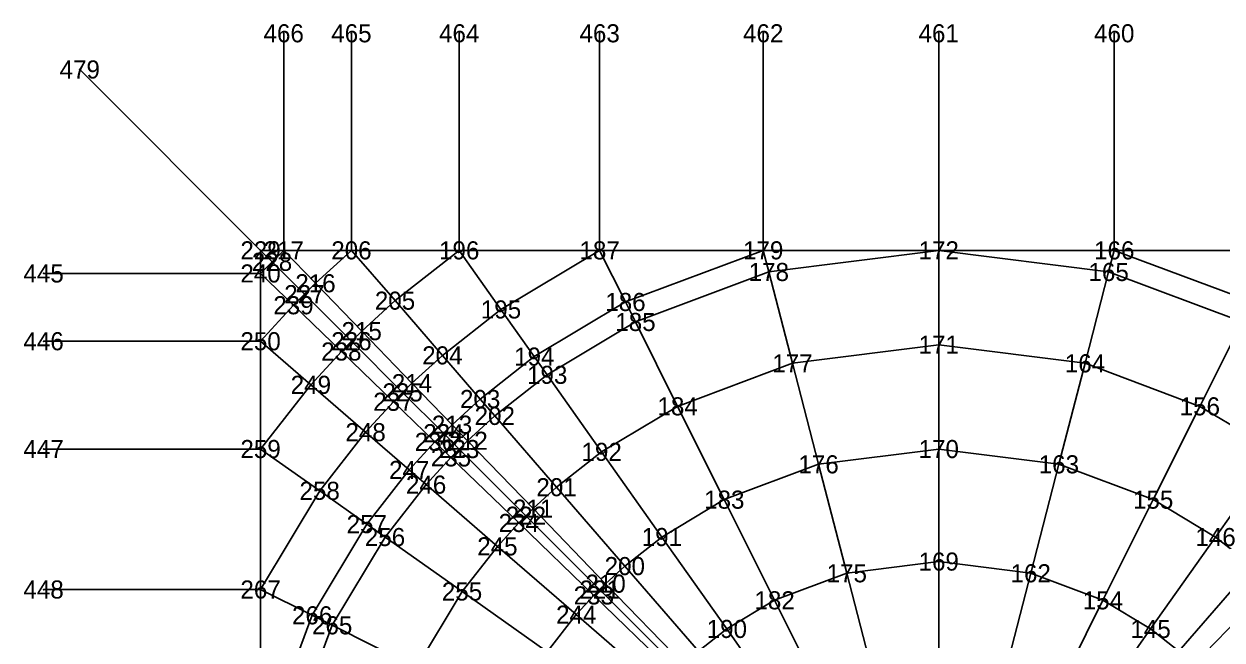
# Model space of a CAD drawing. Header units: metres. Extents: x -2.53 to 2.53, y -2.5 to 2.5.
# Drawn here: x -2.529 to 0.783, y 0.798 to 2.501 of the extents above; entities that cross this region are included whole.
import ezdxf
from ezdxf.enums import TextEntityAlignment as Align

# ---------------------------------------------------------------- set-up
doc = ezdxf.new("R2010")
doc.units = ezdxf.units.M

msp = doc.modelspace()

# ---------------------------------------------------------------- linework, layer by layer
at = {"layer": 'ESTRADOSSO'}
for p, q in [((-1.811111, 1.875, 1.384374), (-1.811111, 2.475, 0.485286)), ((-1.623798, 1.875, 1.599968), (-1.623798, 2.475, 0.9375)), ((-1.325825, 1.875, 1.854401), (-1.325825, 2.475, 1.325825)), ((-0.9375, 1.875, 2.07791), (-0.9375, 2.475, 1.623798)), ((-0.485286, 1.875, 2.227356), (-0.485286, 2.475, 1.811111)), ((0, 1.875, 2.279609), (0, 2.475, 1.875)), ((0.485286, 1.875, 2.227356), (0.485286, 2.475, 1.811111)), ((-1.875, 1.875, 1.29653), (-2.375, 2.375)), ((-1.843332, 1.843332, 1.384374), (-1.875, 1.875, 1.29653)), ((-1.811111, 1.875, 1.384374), (-1.875, 1.875, 1.29653)), ((-1.875, 1.875, 1.29653), (-1.875, 1.811111, 1.384374)), ((-1.811111, 1.875, 1.384374), (-1.843332, 1.843332, 1.384374)), ((-1.723244, 1.784033, 1.599968), (-1.811111, 1.875, 1.384374)), ((-1.623798, 1.875, 1.599968), (-1.811111, 1.875, 1.384374)), ((-1.623798, 1.875, 1.599968), (-1.723244, 1.784033, 1.599968)), ((-1.503344, 1.735913, 1.854401), (-1.623798, 1.875, 1.599968)), ((-1.325825, 1.875, 1.854401), (-1.623798, 1.875, 1.599968)), ((-1.325825, 1.875, 1.854401), (-1.503344, 1.735913, 1.854401)), ((-1.210307, 1.711633, 2.07791), (-1.325825, 1.875, 1.854401)), ((-0.9375, 1.875, 2.07791), (-1.325825, 1.875, 1.854401)), ((-0.9375, 1.875, 2.07791), (-1.210307, 1.711633, 2.07791)), ((-0.866156, 1.732311, 2.227356), (-0.9375, 1.875, 2.07791)), ((-0.485286, 1.875, 2.227356), (-0.9375, 1.875, 2.07791)), ((-0.485286, 1.875, 2.227356), (-0.866156, 1.732311, 2.227356)), ((-0.469805, 1.815188, 2.279609), (-0.485286, 1.875, 2.227356)), ((0, 1.875, 2.279609), (-0.485286, 1.875, 2.227356)), ((0, 1.875, 2.279609), (-0.469805, 1.815188, 2.279609)), ((0, 1.614223, 2.471139), (0, 1.875, 2.279609)), ((0.469805, 1.815188, 2.279609), (0, 1.875, 2.279609)), ((0.485286, 1.875, 2.227356), (0, 1.875, 2.279609)), ((0.469805, 1.815188, 2.279609), (0.485286, 1.875, 2.227356)), ((0.866156, 1.732311, 2.227356), (0.485286, 1.875, 2.227356)), ((0.9375, 1.875, 2.07791), (0.485286, 1.875, 2.227356)), ((-1.843332, 1.843332, 1.384374), (-1.875, 1.811111, 1.384374)), ((-1.753902, 1.753902, 1.599968), (-1.843332, 1.843332, 1.384374)), ((-1.875, 1.811111, 1.384374), (-2.475, 1.811111, 0.485286)), ((-1.784033, 1.723244, 1.599968), (-1.875, 1.811111, 1.384374)), ((-1.875, 1.811111, 1.384374), (-1.875, 1.623798, 1.599968)), ((-0.469805, 1.815188, 2.279609), (-0.838525, 1.677051, 2.279609)), ((-0.404464, 1.562729, 2.471139), (-0.469805, 1.815188, 2.279609)), ((0.404464, 1.562729, 2.471139), (0.469805, 1.815188, 2.279609)), ((0.838525, 1.677051, 2.279609), (0.469805, 1.815188, 2.279609)), ((-1.723244, 1.784033, 1.599968), (-1.753902, 1.753902, 1.599968)), ((-1.595414, 1.651694, 1.854401), (-1.723244, 1.784033, 1.599968)), ((-1.784033, 1.723244, 1.599968), (-1.875, 1.623798, 1.599968)), ((-1.753902, 1.753902, 1.599968), (-1.784033, 1.723244, 1.599968)), ((-1.651694, 1.595414, 1.854401), (-1.784033, 1.723244, 1.599968)), ((-1.623798, 1.623798, 1.854401), (-1.753902, 1.753902, 1.599968)), ((-1.503344, 1.735913, 1.854401), (-1.595414, 1.651694, 1.854401)), ((-1.372359, 1.584664, 2.07791), (-1.503344, 1.735913, 1.854401)), ((-0.866156, 1.732311, 2.227356), (-1.118202, 1.581376, 2.227356)), ((-0.838525, 1.677051, 2.279609), (-0.866156, 1.732311, 2.227356)), ((-1.210307, 1.711633, 2.07791), (-1.372359, 1.584664, 2.07791)), ((-1.118202, 1.581376, 2.227356), (-1.210307, 1.711633, 2.07791)), ((-0.838525, 1.677051, 2.279609), (-1.082532, 1.530931, 2.279609)), ((-0.721902, 1.443805, 2.471139), (-0.838525, 1.677051, 2.279609)), ((0.721902, 1.443805, 2.471139), (0.838525, 1.677051, 2.279609)), ((-1.875, 1.623798, 1.599968), (-2.475, 1.623798, 0.9375)), ((-1.735913, 1.503344, 1.854401), (-1.875, 1.623798, 1.599968)), ((-1.875, 1.623798, 1.599968), (-1.875, 1.325825, 1.854401)), ((-1.623798, 1.623798, 1.854401), (-1.651694, 1.595414, 1.854401)), ((-1.595414, 1.651694, 1.854401), (-1.623798, 1.623798, 1.854401)), ((-1.482318, 1.482318, 2.07791), (-1.623798, 1.623798, 1.854401)), ((-1.456407, 1.507783, 2.07791), (-1.595414, 1.651694, 1.854401)), ((-1.651694, 1.595414, 1.854401), (-1.735913, 1.503344, 1.854401)), ((-1.507783, 1.456407, 2.07791), (-1.651694, 1.595414, 1.854401)), ((0, 1.614223, 2.471139), (-0.404464, 1.562729, 2.471139)), ((0, 1.325825, 2.637125), (0, 1.614223, 2.471139)), ((0.404464, 1.562729, 2.471139), (0, 1.614223, 2.471139)), ((-1.372359, 1.584664, 2.07791), (-1.456407, 1.507783, 2.07791)), ((-1.267922, 1.46407, 2.227356), (-1.372359, 1.584664, 2.07791)), ((-1.118202, 1.581376, 2.227356), (-1.267922, 1.46407, 2.227356)), ((-1.082532, 1.530931, 2.279609), (-1.118202, 1.581376, 2.227356)), ((-0.404464, 1.562729, 2.471139), (-0.721902, 1.443805, 2.471139)), ((-0.332202, 1.283532, 2.637125), (-0.404464, 1.562729, 2.471139)), ((0.332202, 1.283532, 2.637125), (0.404464, 1.562729, 2.471139)), ((0.721902, 1.443805, 2.471139), (0.404464, 1.562729, 2.471139)), ((-1.082532, 1.530931, 2.279609), (-1.227476, 1.417367, 2.279609)), ((-0.931972, 1.318007, 2.471139), (-1.082532, 1.530931, 2.279609)), ((-1.735913, 1.503344, 1.854401), (-1.875, 1.325825, 1.854401)), ((-1.584664, 1.372359, 2.07791), (-1.735913, 1.503344, 1.854401)), ((-1.456407, 1.507783, 2.07791), (-1.482318, 1.482318, 2.07791)), ((-1.345573, 1.39304, 2.227356), (-1.456407, 1.507783, 2.07791)), ((-1.482318, 1.482318, 2.07791), (-1.507783, 1.456407, 2.07791)), ((-1.369512, 1.369512, 2.227356), (-1.482318, 1.482318, 2.07791)), ((-1.267922, 1.46407, 2.227356), (-1.345573, 1.39304, 2.227356)), ((-1.227476, 1.417367, 2.279609), (-1.267922, 1.46407, 2.227356)), ((-1.507783, 1.456407, 2.07791), (-1.584664, 1.372359, 2.07791)), ((-1.39304, 1.345573, 2.227356), (-1.507783, 1.456407, 2.07791)), ((-0.721902, 1.443805, 2.471139), (-0.931972, 1.318007, 2.471139)), ((-0.592927, 1.185854, 2.637125), (-0.721902, 1.443805, 2.471139)), ((0.592927, 1.185854, 2.637125), (0.721902, 1.443805, 2.471139)), ((0.931972, 1.318007, 2.471139), (0.721902, 1.443805, 2.471139)), ((-1.345573, 1.39304, 2.227356), (-1.369512, 1.369512, 2.227356)), ((-1.30265, 1.348602, 2.279609), (-1.345573, 1.39304, 2.227356)), ((-1.227476, 1.417367, 2.279609), (-1.30265, 1.348602, 2.279609)), ((-1.056757, 1.220238, 2.471139), (-1.227476, 1.417367, 2.279609)), ((-1.584664, 1.372359, 2.07791), (-1.711633, 1.210307, 2.07791)), ((-1.46407, 1.267922, 2.227356), (-1.584664, 1.372359, 2.07791)), ((-1.369512, 1.369512, 2.227356), (-1.39304, 1.345573, 2.227356)), ((-1.325825, 1.325825, 2.279609), (-1.369512, 1.369512, 2.227356)), ((-1.875, 1.325825, 1.854401), (-2.475, 1.325825, 1.325825)), ((-1.711633, 1.210307, 2.07791), (-1.875, 1.325825, 1.854401)), ((-1.875, 1.325825, 1.854401), (-1.875, 0.9375, 2.07791)), ((-1.39304, 1.345573, 2.227356), (-1.46407, 1.267922, 2.227356)), ((-1.348602, 1.30265, 2.279609), (-1.39304, 1.345573, 2.227356)), ((-1.325825, 1.325825, 2.279609), (-1.348602, 1.30265, 2.279609)), ((-1.30265, 1.348602, 2.279609), (-1.325825, 1.325825, 2.279609)), ((-1.141428, 1.141428, 2.471139), (-1.325825, 1.325825, 2.279609)), ((-1.121476, 1.161037, 2.471139), (-1.30265, 1.348602, 2.279609)), ((0, 1.325825, 2.637125), (-0.332202, 1.283532, 2.637125)), ((0, 1.014743, 2.771739), (0, 1.325825, 2.637125)), ((0.332202, 1.283532, 2.637125), (0, 1.325825, 2.637125)), ((-1.348602, 1.30265, 2.279609), (-1.417367, 1.227476, 2.279609)), ((-1.161037, 1.121476, 2.471139), (-1.348602, 1.30265, 2.279609)), ((-0.931972, 1.318007, 2.471139), (-1.056757, 1.220238, 2.471139)), ((-0.765466, 1.082532, 2.637125), (-0.931972, 1.318007, 2.471139)), ((0.765466, 1.082532, 2.637125), (0.931972, 1.318007, 2.471139)), ((-1.46407, 1.267922, 2.227356), (-1.581376, 1.118202, 2.227356)), ((-1.417367, 1.227476, 2.279609), (-1.46407, 1.267922, 2.227356)), ((-0.332202, 1.283532, 2.637125), (-0.592927, 1.185854, 2.637125)), ((-0.254257, 0.982373, 2.771739), (-0.332202, 1.283532, 2.637125)), ((0.254257, 0.982373, 2.771739), (0.332202, 1.283532, 2.637125)), ((0.592927, 1.185854, 2.637125), (0.332202, 1.283532, 2.637125)), ((-1.417367, 1.227476, 2.279609), (-1.530931, 1.082532, 2.279609)), ((-1.220238, 1.056757, 2.471139), (-1.417367, 1.227476, 2.279609)), ((-1.711633, 1.210307, 2.07791), (-1.875, 0.9375, 2.07791)), ((-1.581376, 1.118202, 2.227356), (-1.711633, 1.210307, 2.07791)), ((-1.056757, 1.220238, 2.471139), (-1.121476, 1.161037, 2.471139)), ((-0.867956, 1.00223, 2.637125), (-1.056757, 1.220238, 2.471139)), ((-1.121476, 1.161037, 2.471139), (-1.141428, 1.141428, 2.471139)), ((-0.921113, 0.953606, 2.637125), (-1.121476, 1.161037, 2.471139)), ((-0.592927, 1.185854, 2.637125), (-0.765466, 1.082532, 2.637125)), ((-0.453807, 0.907613, 2.771739), (-0.592927, 1.185854, 2.637125)), ((0.453807, 0.907613, 2.771739), (0.592927, 1.185854, 2.637125)), ((0.765466, 1.082532, 2.637125), (0.592927, 1.185854, 2.637125)), ((-1.141428, 1.141428, 2.471139), (-1.161037, 1.121476, 2.471139)), ((-0.9375, 0.9375, 2.637125), (-1.141428, 1.141428, 2.471139)), ((-1.581376, 1.118202, 2.227356), (-1.732311, 0.866156, 2.227356)), ((-1.530931, 1.082532, 2.279609), (-1.581376, 1.118202, 2.227356)), ((-1.161037, 1.121476, 2.471139), (-1.220238, 1.056757, 2.471139)), ((-0.953606, 0.921113, 2.637125), (-1.161037, 1.121476, 2.471139)), ((-1.530931, 1.082532, 2.279609), (-1.677051, 0.838525, 2.279609)), ((-1.318007, 0.931972, 2.471139), (-1.530931, 1.082532, 2.279609)), ((-0.765466, 1.082532, 2.637125), (-0.867956, 1.00223, 2.637125)), ((-0.585862, 0.828534, 2.771739), (-0.765466, 1.082532, 2.637125)), ((0.585862, 0.828534, 2.771739), (0.765466, 1.082532, 2.637125)), ((0.867956, 1.00223, 2.637125), (0.765466, 1.082532, 2.637125)), ((-1.220238, 1.056757, 2.471139), (-1.318007, 0.931972, 2.471139)), ((-1.00223, 0.867956, 2.637125), (-1.220238, 1.056757, 2.471139)), ((-0.867956, 1.00223, 2.637125), (-0.921113, 0.953606, 2.637125)), ((-0.664305, 0.767073, 2.771739), (-0.867956, 1.00223, 2.637125)), ((0, 1.014743, 2.771739), (-0.254257, 0.982373, 2.771739)), ((0, 0.686298, 2.870755), (0, 1.014743, 2.771739)), ((0.254257, 0.982373, 2.771739), (0, 1.014743, 2.771739)), ((0.664305, 0.767073, 2.771739), (0.867956, 1.00223, 2.637125)), ((-0.254257, 0.982373, 2.771739), (-0.453807, 0.907613, 2.771739)), ((-0.171961, 0.664405, 2.870755), (-0.254257, 0.982373, 2.771739)), ((0.171961, 0.664405, 2.870755), (0.254257, 0.982373, 2.771739)), ((0.453807, 0.907613, 2.771739), (0.254257, 0.982373, 2.771739)), ((-1.875, 0.9375, 2.07791), (-2.475, 0.9375, 1.623798)), ((-1.732311, 0.866156, 2.227356), (-1.875, 0.9375, 2.07791)), ((-1.875, 0.9375, 2.07791), (-1.875, 0.485286, 2.227356)), ((-1.318007, 0.931972, 2.471139), (-1.443805, 0.721902, 2.471139)), ((-1.082532, 0.765466, 2.637125), (-1.318007, 0.931972, 2.471139)), ((-0.9375, 0.9375, 2.637125), (-0.953606, 0.921113, 2.637125)), ((-0.921113, 0.953606, 2.637125), (-0.9375, 0.9375, 2.637125)), ((-0.717531, 0.717531, 2.771739), (-0.9375, 0.9375, 2.637125)), ((-0.704989, 0.729858, 2.771739), (-0.921113, 0.953606, 2.637125)), ((0.704989, 0.729858, 2.771739), (0.921113, 0.953606, 2.637125)), ((-0.953606, 0.921113, 2.637125), (-1.00223, 0.867956, 2.637125)), ((-0.729858, 0.704989, 2.771739), (-0.953606, 0.921113, 2.637125)), ((-0.453807, 0.907613, 2.771739), (-0.585862, 0.828534, 2.771739)), ((-0.306922, 0.613843, 2.870755), (-0.453807, 0.907613, 2.771739)), ((0.306922, 0.613843, 2.870755), (0.453807, 0.907613, 2.771739)), ((0.585862, 0.828534, 2.771739), (0.453807, 0.907613, 2.771739)), ((-1.732311, 0.866156, 2.227356), (-1.875, 0.485286, 2.227356)), ((-1.677051, 0.838525, 2.279609), (-1.732311, 0.866156, 2.227356)), ((-1.00223, 0.867956, 2.637125), (-1.082532, 0.765466, 2.637125)), ((-0.767073, 0.664305, 2.771739), (-1.00223, 0.867956, 2.637125)), ((-1.677051, 0.838525, 2.279609), (-1.815188, 0.469805, 2.279609)), ((-1.443805, 0.721902, 2.471139), (-1.677051, 0.838525, 2.279609)), ((-0.585862, 0.828534, 2.771739), (-0.664305, 0.767073, 2.771739)), ((-0.396234, 0.56036, 2.870755), (-0.585862, 0.828534, 2.771739)), ((0.396234, 0.56036, 2.870755), (0.585862, 0.828534, 2.771739)), ((0.664305, 0.767073, 2.771739), (0.585862, 0.828534, 2.771739))]:
    msp.add_line(p, q, dxfattribs=at)
at = {"layer": 'EXTERNAL'}
for p in [(-1.811111, 2.475, -2.514714), (-1.623798, 2.475, -2.0625), (-1.325825, 2.475, -1.674175), (-0.9375, 2.475, -1.376202), (-0.485286, 2.475, -1.188889), (0, 2.475, -1.125), (0.485286, 2.475, -1.188889), (-2.375, 2.375, -3), (-2.475, 1.811111, -2.514714), (-2.475, 1.623798, -2.0625), (-2.475, 1.325825, -1.674175), (-2.475, 0.9375, -1.376202)]:
    msp.add_point(p, dxfattribs=at)
at = {"layer": 'fz'}
for p, q in [((-1.811111, 2.475, 0.485286), (-1.811111, 2.475, 0.485286)), ((-1.623798, 2.475, 0.9375), (-1.623798, 2.475, 0.9375)), ((-1.325825, 2.475, 1.325825), (-1.325825, 2.475, 1.325825)), ((-0.9375, 2.475, 1.623798), (-0.9375, 2.475, 1.623798)), ((-0.485286, 2.475, 1.811111), (-0.485286, 2.475, 1.811111)), ((0, 2.475, 1.875), (0, 2.475, 1.875)), ((0.485286, 2.475, 1.811111), (0.485286, 2.475, 1.811111)), ((-2.375, 2.375), (-2.375, 2.375)), ((-1.875, 1.875, 1.29653), (-1.875, 1.875, 1.34053)), ((-1.811111, 1.875, 1.384374), (-1.811111, 1.875, 1.684374)), ((-1.623798, 1.875, 1.599968), (-1.623798, 1.875, 2.585968)), ((-1.325825, 1.875, 1.854401), (-1.325825, 1.875, 3.430401)), ((-0.9375, 1.875, 2.07791), (-0.9375, 1.875, 3.77191)), ((-0.485286, 1.875, 2.227356), (-0.485286, 1.875, 3.335356)), ((0, 1.875, 2.279609), (0, 1.875, 4.977609)), ((0.485286, 1.875, 2.227356), (0.485286, 1.875, 3.335356)), ((-1.843332, 1.843332, 1.384374), (-1.843332, 1.843332, 1.634374)), ((-2.475, 1.811111, 0.485286), (-2.475, 1.811111, 0.485286)), ((-1.875, 1.811111, 1.384374), (-1.875, 1.811111, 1.684374)), ((-0.469805, 1.815188, 2.279609), (-0.469805, 1.815188, 4.611609)), ((0.469805, 1.815188, 2.279609), (0.469805, 1.815188, 4.611609)), ((-1.723244, 1.784033, 1.599968), (-1.723244, 1.784033, 2.343968)), ((-1.784033, 1.723244, 1.599968), (-1.784033, 1.723244, 2.343968)), ((-1.753902, 1.753902, 1.599968), (-1.753902, 1.753902, 2.041968)), ((-1.503344, 1.735913, 1.854401), (-1.503344, 1.735913, 3.400401)), ((-0.866156, 1.732311, 2.227356), (-0.866156, 1.732311, 3.559356)), ((-1.210307, 1.711633, 2.07791), (-1.210307, 1.711633, 3.93191)), ((-0.838525, 1.677051, 2.279609), (-0.838525, 1.677051, 4.229609)), ((-2.475, 1.623798, 0.9375), (-2.475, 1.623798, 0.9375)), ((-1.875, 1.623798, 1.599968), (-1.875, 1.623798, 2.585968)), ((-1.623798, 1.623798, 1.854401), (-1.623798, 1.623798, 2.286401)), ((-1.595414, 1.651694, 1.854401), (-1.595414, 1.651694, 2.748401)), ((-1.651694, 1.595414, 1.854401), (-1.651694, 1.595414, 2.748401)), ((0, 1.614223, 2.471139), (0, 1.614223, 6.223139)), ((-1.372359, 1.584664, 2.07791), (-1.372359, 1.584664, 3.49391)), ((-1.118202, 1.581376, 2.227356), (-1.118202, 1.581376, 3.425356)), ((-0.404464, 1.562729, 2.471139), (-0.404464, 1.562729, 5.909139)), ((0.404464, 1.562729, 2.471139), (0.404464, 1.562729, 5.909139)), ((-1.082532, 1.530931, 2.279609), (-1.082532, 1.530931, 3.629609)), ((-1.735913, 1.503344, 1.854401), (-1.735913, 1.503344, 3.400401)), ((-1.456407, 1.507783, 2.07791), (-1.456407, 1.507783, 2.74391)), ((-1.482318, 1.482318, 2.07791), (-1.482318, 1.482318, 2.39991)), ((-1.267922, 1.46407, 2.227356), (-1.267922, 1.46407, 2.959356)), ((-1.507783, 1.456407, 2.07791), (-1.507783, 1.456407, 2.74391)), ((-0.721902, 1.443805, 2.471139), (-0.721902, 1.443805, 5.167139)), ((0.721902, 1.443805, 2.471139), (0.721902, 1.443805, 5.167139)), ((-1.345573, 1.39304, 2.227356), (-1.345573, 1.39304, 2.571356)), ((-1.227476, 1.417367, 2.279609), (-1.227476, 1.417367, 3.105609)), ((-1.584664, 1.372359, 2.07791), (-1.584664, 1.372359, 3.49391)), ((-1.369512, 1.369512, 2.227356), (-1.369512, 1.369512, 2.393356)), ((-2.475, 1.325825, 1.325825), (-2.475, 1.325825, 1.325825)), ((-1.875, 1.325825, 1.854401), (-1.875, 1.325825, 3.430401)), ((-1.39304, 1.345573, 2.227356), (-1.39304, 1.345573, 2.571356)), ((-1.325825, 1.325825, 2.279609), (-1.325825, 1.325825, 2.467609)), ((-1.30265, 1.348602, 2.279609), (-1.30265, 1.348602, 2.667609)), ((0, 1.325825, 2.637125), (0, 1.325825, 5.467125)), ((-1.348602, 1.30265, 2.279609), (-1.348602, 1.30265, 2.667609)), ((-0.931972, 1.318007, 2.471139), (-0.931972, 1.318007, 4.337139)), ((-1.46407, 1.267922, 2.227356), (-1.46407, 1.267922, 2.959356)), ((-0.332202, 1.283532, 2.637125), (-0.332202, 1.283532, 5.233125)), ((0.332202, 1.283532, 2.637125), (0.332202, 1.283532, 5.233125)), ((-1.417367, 1.227476, 2.279609), (-1.417367, 1.227476, 3.105609)), ((-1.711633, 1.210307, 2.07791), (-1.711633, 1.210307, 3.93191)), ((-1.056757, 1.220238, 2.471139), (-1.056757, 1.220238, 3.611139)), ((-1.121476, 1.161037, 2.471139), (-1.121476, 1.161037, 3.007139)), ((-0.592927, 1.185854, 2.637125), (-0.592927, 1.185854, 4.671125)), ((0.592927, 1.185854, 2.637125), (0.592927, 1.185854, 4.671125)), ((-1.141428, 1.141428, 2.471139), (-1.141428, 1.141428, 2.731139)), ((-1.581376, 1.118202, 2.227356), (-1.581376, 1.118202, 3.425356)), ((-1.161037, 1.121476, 2.471139), (-1.161037, 1.121476, 3.007139)), ((-1.530931, 1.082532, 2.279609), (-1.530931, 1.082532, 3.629609)), ((-0.765466, 1.082532, 2.637125), (-0.765466, 1.082532, 4.045125)), ((0.765466, 1.082532, 2.637125), (0.765466, 1.082532, 4.045125)), ((-1.220238, 1.056757, 2.471139), (-1.220238, 1.056757, 3.611139)), ((-0.867956, 1.00223, 2.637125), (-0.867956, 1.00223, 3.497125)), ((0, 1.014743, 2.771739), (0, 1.014743, 4.737739)), ((-0.254257, 0.982373, 2.771739), (-0.254257, 0.982373, 4.573739)), ((0.254257, 0.982373, 2.771739), (0.254257, 0.982373, 4.573739)), ((-2.475, 0.9375, 1.623798), (-2.475, 0.9375, 1.623798)), ((-1.875, 0.9375, 2.07791), (-1.875, 0.9375, 3.77191)), ((-1.318007, 0.931972, 2.471139), (-1.318007, 0.931972, 4.337139)), ((-0.9375, 0.9375, 2.637125), (-0.9375, 0.9375, 2.833125)), ((-0.921113, 0.953606, 2.637125), (-0.921113, 0.953606, 3.041125)), ((-0.953606, 0.921113, 2.637125), (-0.953606, 0.921113, 3.041125)), ((-0.453807, 0.907613, 2.771739), (-0.453807, 0.907613, 4.183739)), ((0.453807, 0.907613, 2.771739), (0.453807, 0.907613, 4.183739)), ((-1.732311, 0.866156, 2.227356), (-1.732311, 0.866156, 3.559356)), ((-1.00223, 0.867956, 2.637125), (-1.00223, 0.867956, 3.497125)), ((-1.677051, 0.838525, 2.279609), (-1.677051, 0.838525, 4.229609)), ((-0.585862, 0.828534, 2.771739), (-0.585862, 0.828534, 3.749739)), ((0.585862, 0.828534, 2.771739), (0.585862, 0.828534, 3.749739))]:
    msp.add_line(p, q, dxfattribs=at)
at = {"layer": 'INTERNAL'}
for p in [(-1.875, 1.875), (-1.811111, 1.875, 0.485286), (-1.623798, 1.875, 0.9375), (-1.325825, 1.875, 1.325825), (-0.9375, 1.875, 1.623798), (-0.485286, 1.875, 1.811111), (0, 1.875, 1.875), (0.485286, 1.875, 1.811111), (-1.843332, 1.843332, 0.485286), (-1.875, 1.811111, 0.485286), (-0.469805, 1.815188, 1.875), (0.469805, 1.815188, 1.875), (-1.723244, 1.784033, 0.9375), (-1.784033, 1.723244, 0.9375), (-1.753902, 1.753902, 0.9375), (-1.503344, 1.735913, 1.325825), (-0.866156, 1.732311, 1.811111), (-1.210307, 1.711633, 1.623798), (-0.838525, 1.677051, 1.875), (-1.875, 1.623798, 0.9375), (-1.623798, 1.623798, 1.325825), (-1.595414, 1.651694, 1.325825), (-1.651694, 1.595414, 1.325825), (0, 1.614223, 2.103696), (-1.372359, 1.584664, 1.623798), (-1.118202, 1.581376, 1.811111), (-0.404464, 1.562729, 2.103696), (0.404464, 1.562729, 2.103696), (-1.082532, 1.530931, 1.875), (-1.735913, 1.503344, 1.325825), (-1.456407, 1.507783, 1.623798), (-1.482318, 1.482318, 1.623798), (-1.267922, 1.46407, 1.811111), (-1.507783, 1.456407, 1.623798), (-0.721902, 1.443805, 2.103696), (0.721902, 1.443805, 2.103696), (-1.345573, 1.39304, 1.811111), (-1.227476, 1.417367, 1.875), (-1.584664, 1.372359, 1.623798), (-1.369512, 1.369512, 1.811111), (-1.875, 1.325825, 1.325825), (-1.39304, 1.345573, 1.811111), (-1.325825, 1.325825, 1.875), (-1.30265, 1.348602, 1.875), (0, 1.325825, 2.296397), (-1.348602, 1.30265, 1.875), (-0.931972, 1.318007, 2.103696), (-1.46407, 1.267922, 1.811111), (-0.332202, 1.283532, 2.296397), (0.332202, 1.283532, 2.296397), (-1.417367, 1.227476, 1.875), (-1.711633, 1.210307, 1.623798), (-1.056757, 1.220238, 2.103696), (-1.121476, 1.161037, 2.103696), (-0.592927, 1.185854, 2.296397), (0.592927, 1.185854, 2.296397), (-1.141428, 1.141428, 2.103696), (-1.581376, 1.118202, 1.811111), (-1.161037, 1.121476, 2.103696), (-1.530931, 1.082532, 1.875), (-0.765466, 1.082532, 2.296397), (0.765466, 1.082532, 2.296397), (-1.220238, 1.056757, 2.103696), (-0.867956, 1.00223, 2.296397), (0, 1.014743, 2.449806), (-0.254257, 0.982373, 2.449806), (0.254257, 0.982373, 2.449806), (-1.875, 0.9375, 1.623798), (-1.318007, 0.931972, 2.103696), (-0.9375, 0.9375, 2.296397), (-0.921113, 0.953606, 2.296397), (-0.953606, 0.921113, 2.296397), (-0.453807, 0.907613, 2.449806), (0.453807, 0.907613, 2.449806), (-1.732311, 0.866156, 1.811111), (-1.00223, 0.867956, 2.296397), (-1.677051, 0.838525, 1.875), (-0.585862, 0.828534, 2.449806), (0.585862, 0.828534, 2.449806)]:
    msp.add_point(p, dxfattribs=at)
at = {"layer": 'INTRADOSSO'}
for p, q in [((-1.811111, 1.875, 0.485286), (-1.811111, 2.475, -2.514714)), ((-1.623798, 1.875, 0.9375), (-1.623798, 2.475, -2.0625)), ((-1.325825, 1.875, 1.325825), (-1.325825, 2.475, -1.674175)), ((-0.9375, 1.875, 1.623798), (-0.9375, 2.475, -1.376202)), ((-0.485286, 1.875, 1.811111), (-0.485286, 2.475, -1.188889)), ((0, 1.875, 1.875), (0, 2.475, -1.125)), ((0.485286, 1.875, 1.811111), (0.485286, 2.475, -1.188889)), ((-1.875, 1.875), (-2.375, 2.375, -3)), ((-1.843332, 1.843332, 0.485286), (-1.875, 1.875)), ((-1.811111, 1.875, 0.485286), (-1.875, 1.875)), ((-1.875, 1.875), (-1.875, 1.811111, 0.485286)), ((-1.811111, 1.875, 0.485286), (-1.843332, 1.843332, 0.485286)), ((-1.723244, 1.784033, 0.9375), (-1.811111, 1.875, 0.485286)), ((-1.623798, 1.875, 0.9375), (-1.811111, 1.875, 0.485286)), ((-1.623798, 1.875, 0.9375), (-1.723244, 1.784033, 0.9375)), ((-1.503344, 1.735913, 1.325825), (-1.623798, 1.875, 0.9375)), ((-1.325825, 1.875, 1.325825), (-1.623798, 1.875, 0.9375)), ((-1.325825, 1.875, 1.325825), (-1.503344, 1.735913, 1.325825)), ((-1.210307, 1.711633, 1.623798), (-1.325825, 1.875, 1.325825)), ((-0.9375, 1.875, 1.623798), (-1.325825, 1.875, 1.325825)), ((-0.9375, 1.875, 1.623798), (-1.210307, 1.711633, 1.623798)), ((-0.866156, 1.732311, 1.811111), (-0.9375, 1.875, 1.623798)), ((-0.485286, 1.875, 1.811111), (-0.9375, 1.875, 1.623798)), ((-0.485286, 1.875, 1.811111), (-0.866156, 1.732311, 1.811111)), ((-0.469805, 1.815188, 1.875), (-0.485286, 1.875, 1.811111)), ((0, 1.875, 1.875), (-0.485286, 1.875, 1.811111)), ((0, 1.875, 1.875), (-0.469805, 1.815188, 1.875)), ((0, 1.614223, 2.103696), (0, 1.875, 1.875)), ((0.469805, 1.815188, 1.875), (0, 1.875, 1.875)), ((0.485286, 1.875, 1.811111), (0, 1.875, 1.875)), ((0.469805, 1.815188, 1.875), (0.485286, 1.875, 1.811111)), ((0.866156, 1.732311, 1.811111), (0.485286, 1.875, 1.811111)), ((0.9375, 1.875, 1.623798), (0.485286, 1.875, 1.811111)), ((-1.843332, 1.843332, 0.485286), (-1.875, 1.811111, 0.485286)), ((-1.753902, 1.753902, 0.9375), (-1.843332, 1.843332, 0.485286)), ((-1.875, 1.811111, 0.485286), (-2.475, 1.811111, -2.514714)), ((-1.784033, 1.723244, 0.9375), (-1.875, 1.811111, 0.485286)), ((-1.875, 1.811111, 0.485286), (-1.875, 1.623798, 0.9375)), ((-0.469805, 1.815188, 1.875), (-0.838525, 1.677051, 1.875)), ((-0.404464, 1.562729, 2.103696), (-0.469805, 1.815188, 1.875)), ((0.404464, 1.562729, 2.103696), (0.469805, 1.815188, 1.875)), ((0.838525, 1.677051, 1.875), (0.469805, 1.815188, 1.875)), ((-1.723244, 1.784033, 0.9375), (-1.753902, 1.753902, 0.9375)), ((-1.595414, 1.651694, 1.325825), (-1.723244, 1.784033, 0.9375)), ((-1.784033, 1.723244, 0.9375), (-1.875, 1.623798, 0.9375)), ((-1.753902, 1.753902, 0.9375), (-1.784033, 1.723244, 0.9375)), ((-1.651694, 1.595414, 1.325825), (-1.784033, 1.723244, 0.9375)), ((-1.623798, 1.623798, 1.325825), (-1.753902, 1.753902, 0.9375)), ((-1.503344, 1.735913, 1.325825), (-1.595414, 1.651694, 1.325825)), ((-1.372359, 1.584664, 1.623798), (-1.503344, 1.735913, 1.325825)), ((-0.866156, 1.732311, 1.811111), (-1.118202, 1.581376, 1.811111)), ((-0.838525, 1.677051, 1.875), (-0.866156, 1.732311, 1.811111)), ((-1.210307, 1.711633, 1.623798), (-1.372359, 1.584664, 1.623798)), ((-1.118202, 1.581376, 1.811111), (-1.210307, 1.711633, 1.623798)), ((-0.838525, 1.677051, 1.875), (-1.082532, 1.530931, 1.875)), ((-0.721902, 1.443805, 2.103696), (-0.838525, 1.677051, 1.875)), ((0.721902, 1.443805, 2.103696), (0.838525, 1.677051, 1.875)), ((-1.875, 1.623798, 0.9375), (-2.475, 1.623798, -2.0625)), ((-1.735913, 1.503344, 1.325825), (-1.875, 1.623798, 0.9375)), ((-1.875, 1.623798, 0.9375), (-1.875, 1.325825, 1.325825)), ((-1.623798, 1.623798, 1.325825), (-1.651694, 1.595414, 1.325825)), ((-1.595414, 1.651694, 1.325825), (-1.623798, 1.623798, 1.325825)), ((-1.482318, 1.482318, 1.623798), (-1.623798, 1.623798, 1.325825)), ((-1.456407, 1.507783, 1.623798), (-1.595414, 1.651694, 1.325825)), ((-1.651694, 1.595414, 1.325825), (-1.735913, 1.503344, 1.325825)), ((-1.507783, 1.456407, 1.623798), (-1.651694, 1.595414, 1.325825)), ((0, 1.614223, 2.103696), (-0.404464, 1.562729, 2.103696)), ((0, 1.325825, 2.296397), (0, 1.614223, 2.103696)), ((0.404464, 1.562729, 2.103696), (0, 1.614223, 2.103696)), ((-1.372359, 1.584664, 1.623798), (-1.456407, 1.507783, 1.623798)), ((-1.267922, 1.46407, 1.811111), (-1.372359, 1.584664, 1.623798)), ((-1.118202, 1.581376, 1.811111), (-1.267922, 1.46407, 1.811111)), ((-1.082532, 1.530931, 1.875), (-1.118202, 1.581376, 1.811111)), ((-0.404464, 1.562729, 2.103696), (-0.721902, 1.443805, 2.103696)), ((-0.332202, 1.283532, 2.296397), (-0.404464, 1.562729, 2.103696)), ((0.332202, 1.283532, 2.296397), (0.404464, 1.562729, 2.103696)), ((0.721902, 1.443805, 2.103696), (0.404464, 1.562729, 2.103696)), ((-1.082532, 1.530931, 1.875), (-1.227476, 1.417367, 1.875)), ((-0.931972, 1.318007, 2.103696), (-1.082532, 1.530931, 1.875)), ((-1.735913, 1.503344, 1.325825), (-1.875, 1.325825, 1.325825)), ((-1.584664, 1.372359, 1.623798), (-1.735913, 1.503344, 1.325825)), ((-1.456407, 1.507783, 1.623798), (-1.482318, 1.482318, 1.623798)), ((-1.345573, 1.39304, 1.811111), (-1.456407, 1.507783, 1.623798)), ((-1.482318, 1.482318, 1.623798), (-1.507783, 1.456407, 1.623798)), ((-1.369512, 1.369512, 1.811111), (-1.482318, 1.482318, 1.623798)), ((-1.267922, 1.46407, 1.811111), (-1.345573, 1.39304, 1.811111)), ((-1.227476, 1.417367, 1.875), (-1.267922, 1.46407, 1.811111)), ((-1.507783, 1.456407, 1.623798), (-1.584664, 1.372359, 1.623798)), ((-1.39304, 1.345573, 1.811111), (-1.507783, 1.456407, 1.623798)), ((-0.721902, 1.443805, 2.103696), (-0.931972, 1.318007, 2.103696)), ((-0.592927, 1.185854, 2.296397), (-0.721902, 1.443805, 2.103696)), ((0.592927, 1.185854, 2.296397), (0.721902, 1.443805, 2.103696)), ((0.931972, 1.318007, 2.103696), (0.721902, 1.443805, 2.103696)), ((-1.345573, 1.39304, 1.811111), (-1.369512, 1.369512, 1.811111)), ((-1.30265, 1.348602, 1.875), (-1.345573, 1.39304, 1.811111)), ((-1.227476, 1.417367, 1.875), (-1.30265, 1.348602, 1.875)), ((-1.056757, 1.220238, 2.103696), (-1.227476, 1.417367, 1.875)), ((-1.584664, 1.372359, 1.623798), (-1.711633, 1.210307, 1.623798)), ((-1.46407, 1.267922, 1.811111), (-1.584664, 1.372359, 1.623798)), ((-1.369512, 1.369512, 1.811111), (-1.39304, 1.345573, 1.811111)), ((-1.325825, 1.325825, 1.875), (-1.369512, 1.369512, 1.811111)), ((-1.875, 1.325825, 1.325825), (-2.475, 1.325825, -1.674175)), ((-1.711633, 1.210307, 1.623798), (-1.875, 1.325825, 1.325825)), ((-1.875, 1.325825, 1.325825), (-1.875, 0.9375, 1.623798)), ((-1.39304, 1.345573, 1.811111), (-1.46407, 1.267922, 1.811111)), ((-1.348602, 1.30265, 1.875), (-1.39304, 1.345573, 1.811111)), ((-1.325825, 1.325825, 1.875), (-1.348602, 1.30265, 1.875)), ((-1.30265, 1.348602, 1.875), (-1.325825, 1.325825, 1.875)), ((-1.141428, 1.141428, 2.103696), (-1.325825, 1.325825, 1.875)), ((-1.121476, 1.161037, 2.103696), (-1.30265, 1.348602, 1.875)), ((0, 1.325825, 2.296397), (-0.332202, 1.283532, 2.296397)), ((0, 1.014743, 2.449806), (0, 1.325825, 2.296397)), ((0.332202, 1.283532, 2.296397), (0, 1.325825, 2.296397)), ((-1.348602, 1.30265, 1.875), (-1.417367, 1.227476, 1.875)), ((-1.161037, 1.121476, 2.103696), (-1.348602, 1.30265, 1.875)), ((-0.931972, 1.318007, 2.103696), (-1.056757, 1.220238, 2.103696)), ((-0.765466, 1.082532, 2.296397), (-0.931972, 1.318007, 2.103696)), ((0.765466, 1.082532, 2.296397), (0.931972, 1.318007, 2.103696)), ((-1.46407, 1.267922, 1.811111), (-1.581376, 1.118202, 1.811111)), ((-1.417367, 1.227476, 1.875), (-1.46407, 1.267922, 1.811111)), ((-0.332202, 1.283532, 2.296397), (-0.592927, 1.185854, 2.296397)), ((-0.254257, 0.982373, 2.449806), (-0.332202, 1.283532, 2.296397)), ((0.254257, 0.982373, 2.449806), (0.332202, 1.283532, 2.296397)), ((0.592927, 1.185854, 2.296397), (0.332202, 1.283532, 2.296397)), ((-1.417367, 1.227476, 1.875), (-1.530931, 1.082532, 1.875)), ((-1.220238, 1.056757, 2.103696), (-1.417367, 1.227476, 1.875)), ((-1.711633, 1.210307, 1.623798), (-1.875, 0.9375, 1.623798)), ((-1.581376, 1.118202, 1.811111), (-1.711633, 1.210307, 1.623798)), ((-1.056757, 1.220238, 2.103696), (-1.121476, 1.161037, 2.103696)), ((-0.867956, 1.00223, 2.296397), (-1.056757, 1.220238, 2.103696)), ((-1.121476, 1.161037, 2.103696), (-1.141428, 1.141428, 2.103696)), ((-0.921113, 0.953606, 2.296397), (-1.121476, 1.161037, 2.103696)), ((-0.592927, 1.185854, 2.296397), (-0.765466, 1.082532, 2.296397)), ((-0.453807, 0.907613, 2.449806), (-0.592927, 1.185854, 2.296397)), ((0.453807, 0.907613, 2.449806), (0.592927, 1.185854, 2.296397)), ((0.765466, 1.082532, 2.296397), (0.592927, 1.185854, 2.296397)), ((-1.141428, 1.141428, 2.103696), (-1.161037, 1.121476, 2.103696)), ((-0.9375, 0.9375, 2.296397), (-1.141428, 1.141428, 2.103696)), ((-1.581376, 1.118202, 1.811111), (-1.732311, 0.866156, 1.811111)), ((-1.530931, 1.082532, 1.875), (-1.581376, 1.118202, 1.811111)), ((-1.161037, 1.121476, 2.103696), (-1.220238, 1.056757, 2.103696)), ((-0.953606, 0.921113, 2.296397), (-1.161037, 1.121476, 2.103696)), ((-1.530931, 1.082532, 1.875), (-1.677051, 0.838525, 1.875)), ((-1.318007, 0.931972, 2.103696), (-1.530931, 1.082532, 1.875)), ((-0.765466, 1.082532, 2.296397), (-0.867956, 1.00223, 2.296397)), ((-0.585862, 0.828534, 2.449806), (-0.765466, 1.082532, 2.296397)), ((0.585862, 0.828534, 2.449806), (0.765466, 1.082532, 2.296397)), ((0.867956, 1.00223, 2.296397), (0.765466, 1.082532, 2.296397)), ((-1.220238, 1.056757, 2.103696), (-1.318007, 0.931972, 2.103696)), ((-1.00223, 0.867956, 2.296397), (-1.220238, 1.056757, 2.103696)), ((-0.867956, 1.00223, 2.296397), (-0.921113, 0.953606, 2.296397)), ((-0.664305, 0.767073, 2.449806), (-0.867956, 1.00223, 2.296397)), ((0, 1.014743, 2.449806), (-0.254257, 0.982373, 2.449806)), ((0, 0.686298, 2.561298), (0, 1.014743, 2.449806)), ((0.254257, 0.982373, 2.449806), (0, 1.014743, 2.449806)), ((0.664305, 0.767073, 2.449806), (0.867956, 1.00223, 2.296397)), ((-0.254257, 0.982373, 2.449806), (-0.453807, 0.907613, 2.449806)), ((-0.171961, 0.664405, 2.561298), (-0.254257, 0.982373, 2.449806)), ((0.171961, 0.664405, 2.561298), (0.254257, 0.982373, 2.449806)), ((0.453807, 0.907613, 2.449806), (0.254257, 0.982373, 2.449806)), ((-1.875, 0.9375, 1.623798), (-2.475, 0.9375, -1.376202)), ((-1.732311, 0.866156, 1.811111), (-1.875, 0.9375, 1.623798)), ((-1.875, 0.9375, 1.623798), (-1.875, 0.485286, 1.811111)), ((-1.318007, 0.931972, 2.103696), (-1.443805, 0.721902, 2.103696)), ((-1.082532, 0.765466, 2.296397), (-1.318007, 0.931972, 2.103696)), ((-0.9375, 0.9375, 2.296397), (-0.953606, 0.921113, 2.296397)), ((-0.921113, 0.953606, 2.296397), (-0.9375, 0.9375, 2.296397)), ((-0.717531, 0.717531, 2.449806), (-0.9375, 0.9375, 2.296397)), ((-0.704989, 0.729858, 2.449806), (-0.921113, 0.953606, 2.296397)), ((0.704989, 0.729858, 2.449806), (0.921113, 0.953606, 2.296397)), ((-0.953606, 0.921113, 2.296397), (-1.00223, 0.867956, 2.296397)), ((-0.729858, 0.704989, 2.449806), (-0.953606, 0.921113, 2.296397)), ((-0.453807, 0.907613, 2.449806), (-0.585862, 0.828534, 2.449806)), ((-0.306922, 0.613843, 2.561298), (-0.453807, 0.907613, 2.449806)), ((0.306922, 0.613843, 2.561298), (0.453807, 0.907613, 2.449806)), ((0.585862, 0.828534, 2.449806), (0.453807, 0.907613, 2.449806)), ((-1.732311, 0.866156, 1.811111), (-1.875, 0.485286, 1.811111)), ((-1.677051, 0.838525, 1.875), (-1.732311, 0.866156, 1.811111)), ((-1.00223, 0.867956, 2.296397), (-1.082532, 0.765466, 2.296397)), ((-0.767073, 0.664305, 2.449806), (-1.00223, 0.867956, 2.296397)), ((-1.677051, 0.838525, 1.875), (-1.815188, 0.469805, 1.875)), ((-1.443805, 0.721902, 2.103696), (-1.677051, 0.838525, 1.875)), ((-0.585862, 0.828534, 2.449806), (-0.664305, 0.767073, 2.449806)), ((-0.396234, 0.56036, 2.561298), (-0.585862, 0.828534, 2.449806)), ((0.396234, 0.56036, 2.561298), (0.585862, 0.828534, 2.449806)), ((0.664305, 0.767073, 2.449806), (0.585862, 0.828534, 2.449806))]:
    msp.add_line(p, q, dxfattribs=at)

# ---------------------------------------------------------------- texts
at = {"layer": 'ID-NODES'}
for s, p in [('466', (-1.811111, 2.475, -2.514714)), ('465', (-1.623798, 2.475, -2.0625)), ('464', (-1.325825, 2.475, -1.674175)), ('463', (-0.9375, 2.475, -1.376202)), ('462', (-0.485286, 2.475, -1.188889)), ('461', (0, 2.475, -1.125)), ('460', (0.485286, 2.475, -1.188889)), ('479', (-2.375, 2.375, -3)), ('229', (-1.875, 1.875)), ('217', (-1.811111, 1.875, 0.485286)), ('206', (-1.623798, 1.875, 0.9375)), ('196', (-1.325825, 1.875, 1.325825)), ('187', (-0.9375, 1.875, 1.623798)), ('179', (-0.485286, 1.875, 1.811111)), ('172', (0, 1.875, 1.875)), ('166', (0.485286, 1.875, 1.811111)), ('228', (-1.843332, 1.843332, 0.485286)), ('445', (-2.475, 1.811111, -2.514714)), ('240', (-1.875, 1.811111, 0.485286)), ('178', (-0.469805, 1.815188, 1.875)), ('165', (0.469805, 1.815188, 1.875)), ('216', (-1.723244, 1.784033, 0.9375)), ('227', (-1.753902, 1.753902, 0.9375)), ('205', (-1.503344, 1.735913, 1.325825)), ('186', (-0.866156, 1.732311, 1.811111)), ('239', (-1.784033, 1.723244, 0.9375)), ('195', (-1.210307, 1.711633, 1.623798)), ('185', (-0.838525, 1.677051, 1.875)), ('215', (-1.595414, 1.651694, 1.325825)), ('446', (-2.475, 1.623798, -2.0625)), ('250', (-1.875, 1.623798, 0.9375)), ('226', (-1.623798, 1.623798, 1.325825)), ('171', (0, 1.614223, 2.103696)), ('238', (-1.651694, 1.595414, 1.325825)), ('204', (-1.372359, 1.584664, 1.623798)), ('194', (-1.118202, 1.581376, 1.811111)), ('177', (-0.404464, 1.562729, 2.103696)), ('164', (0.404464, 1.562729, 2.103696)), ('249', (-1.735913, 1.503344, 1.325825)), ('214', (-1.456407, 1.507783, 1.623798)), ('193', (-1.082532, 1.530931, 1.875)), ('225', (-1.482318, 1.482318, 1.623798)), ('237', (-1.507783, 1.456407, 1.623798)), ('203', (-1.267922, 1.46407, 1.811111)), ('184', (-0.721902, 1.443805, 2.103696)), ('156', (0.721902, 1.443805, 2.103696)), ('202', (-1.227476, 1.417367, 1.875)), ('248', (-1.584664, 1.372359, 1.623798)), ('224', (-1.369512, 1.369512, 1.811111)), ('213', (-1.345573, 1.39304, 1.811111)), ('236', (-1.39304, 1.345573, 1.811111)), ('212', (-1.30265, 1.348602, 1.875)), ('447', (-2.475, 1.325825, -1.674175)), ('259', (-1.875, 1.325825, 1.325825)), ('235', (-1.348602, 1.30265, 1.875)), ('223', (-1.325825, 1.325825, 1.875)), ('192', (-0.931972, 1.318007, 2.103696)), ('170', (0, 1.325825, 2.296397)), ('247', (-1.46407, 1.267922, 1.811111)), ('176', (-0.332202, 1.283532, 2.296397)), ('163', (0.332202, 1.283532, 2.296397)), ('258', (-1.711633, 1.210307, 1.623798)), ('246', (-1.417367, 1.227476, 1.875)), ('201', (-1.056757, 1.220238, 2.103696)), ('183', (-0.592927, 1.185854, 2.296397)), ('155', (0.592927, 1.185854, 2.296397)), ('222', (-1.141428, 1.141428, 2.103696)), ('211', (-1.121476, 1.161037, 2.103696)), ('257', (-1.581376, 1.118202, 1.811111)), ('234', (-1.161037, 1.121476, 2.103696)), ('256', (-1.530931, 1.082532, 1.875)), ('191', (-0.765466, 1.082532, 2.296397)), ('146', (0.765466, 1.082532, 2.296397)), ('245', (-1.220238, 1.056757, 2.103696)), ('200', (-0.867956, 1.00223, 2.296397)), ('169', (0, 1.014743, 2.449806)), ('175', (-0.254257, 0.982373, 2.449806)), ('162', (0.254257, 0.982373, 2.449806)), ('448', (-2.475, 0.9375, -1.376202)), ('267', (-1.875, 0.9375, 1.623798)), ('221', (-0.9375, 0.9375, 2.296397)), ('210', (-0.921113, 0.953606, 2.296397)), ('255', (-1.318007, 0.931972, 2.103696)), ('233', (-0.953606, 0.921113, 2.296397)), ('182', (-0.453807, 0.907613, 2.449806)), ('154', (0.453807, 0.907613, 2.449806)), ('266', (-1.732311, 0.866156, 1.811111)), ('265', (-1.677051, 0.838525, 1.875)), ('244', (-1.00223, 0.867956, 2.296397)), ('190', (-0.585862, 0.828534, 2.449806)), ('145', (0.585862, 0.828534, 2.449806))]:
    msp.add_text(s, height=0.05, dxfattribs=at).set_placement(p, align=Align.MIDDLE_CENTER)

doc.saveas('drawing.dxf')
